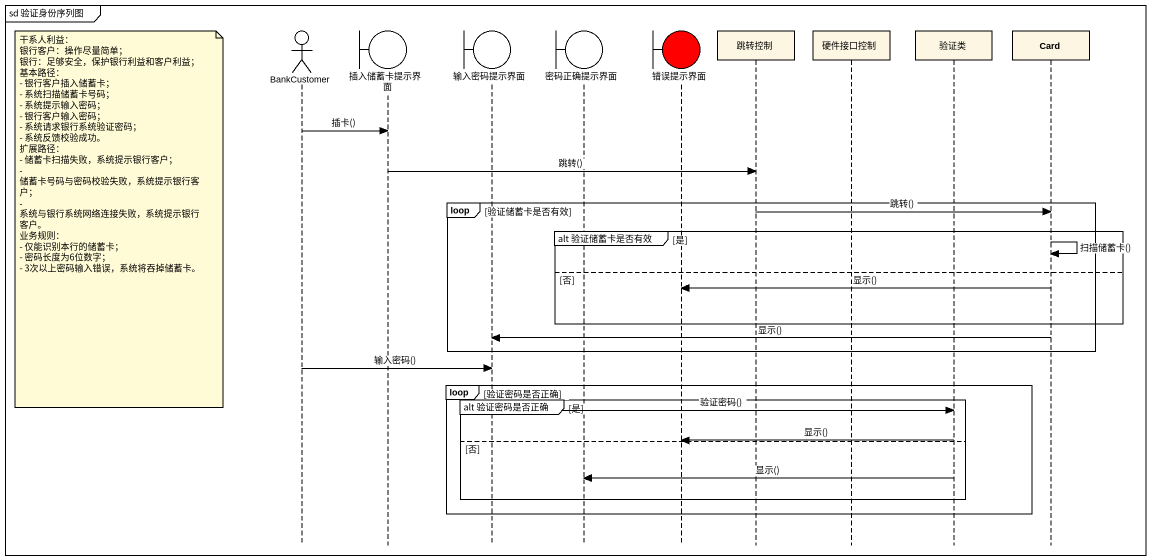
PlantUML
@startuml
mainframe sd 验证身份序列图
hide footbox
actor BankCustomer
boundary 插入储蓄卡提示界面
boundary 输入密码提示界面
boundary 密码正确提示界面
boundary 错误提示界面 #FF0000
participant 跳转控制
participant 硬件接口控制
participant 验证类
participant "Card" as Card_

BankCustomer -> 插入储蓄卡提示界面 : 插卡()
插入储蓄卡提示界面 -> 跳转控制 : 跳转()
loop 验证储蓄卡是否有效
  跳转控制 -> Card_ : 跳转()
  note left of BankCustomer
    干系人利益：
    银行客户：操作尽量简单；
    银行：足够安全，保护银行利益和客户利益；
    基本路径：
    - 银行客户插入储蓄卡；
    - 系统扫描储蓄卡号码；
    - 系统提示输入密码；
    - 银行客户输入密码；
    - 系统请求银行系统验证密码；
    - 系统反馈校验成功。
    扩展路径：
    - 储蓄卡扫描失败，系统提示银行客户；
    - 储蓄卡号码与密码校验失败，系统提示银行客户；
    - 系统与银行系统网络连接失败，系统提示银行客户。
    业务规则：
    - 仅能识别本行的储蓄卡；
    - 密码长度为6位数字；
    - 3次以上密码输入错误，系统将吞掉储蓄卡。
  end note
  group alt 验证储蓄卡是否有效 [是]
    Card_ -> Card_ : 扫描储蓄卡()
  else 否
    Card_ -> 错误提示界面 : 显示()
  end
  Card_ -> 输入密码提示界面 : 显示()
end
BankCustomer -> 输入密码提示界面 : 输入密码()
loop 验证密码是否正确
  group alt 验证密码是否正确 [是]
    输入密码提示界面 -> 验证类 : 验证密码()
    验证类 -> 错误提示界面 : 显示()
  else 否
    验证类 -> 密码正确提示界面 : 显示()
  end
end
@enduml
